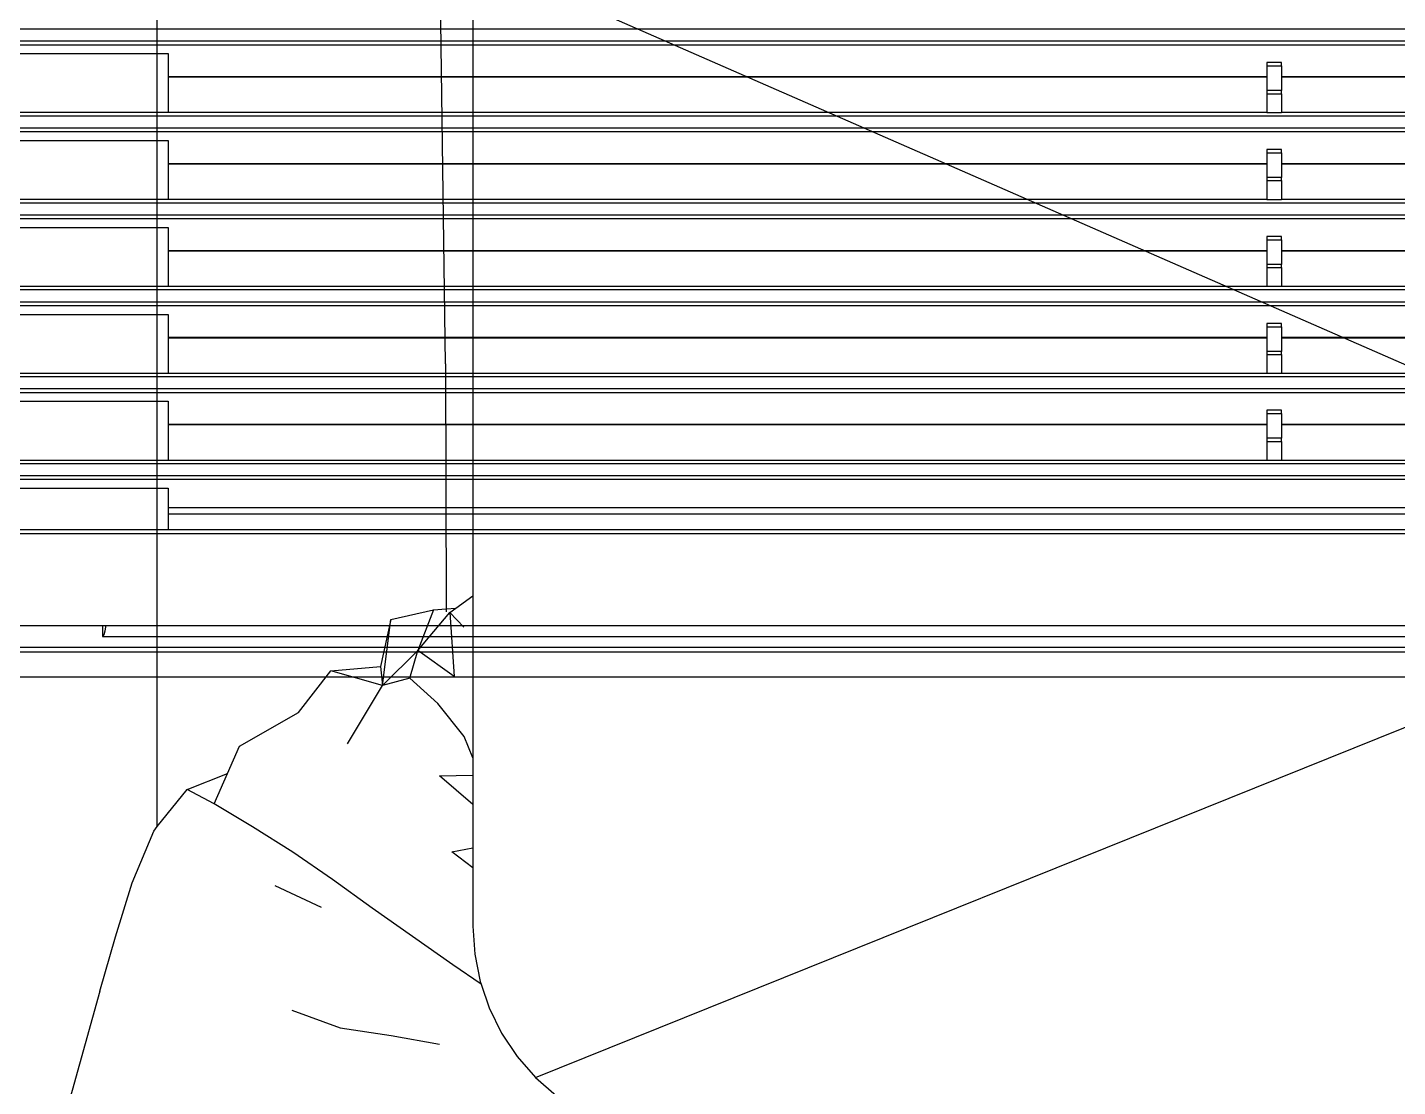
# Model space of a CAD drawing. Header units: millimetres. Extents: x 0 to 460473, y -68369 to 85219.
# Drawn here: x 223387.1 to 223573, y -37677.9 to -37534.2 of the extents above; entities that cross this region are included whole.
import ezdxf

# ---------------------------------------------------------------- set-up
doc = ezdxf.new("R2010")
doc.units = ezdxf.units.MM
doc.header["$LTSCALE"] = 50
doc.layers.add('ha', color=8, linetype='Continuous')

# ---------------------------------------------------------------- blocks, each defined once
blk = doc.blocks.new('FSFSGF')
at = {"color": 1}
blk.add_line((325204.31, 82180.36), (325624.31, 83140.36), dxfattribs=at)
at = {"color": 8}
for p, q in [((325391.4, 82270.86), (325391.4, 83049.86)), ((325394.4, 83049.36), (325394.4, 82271.36)), ((325394.99, 82271.36), (325394.99, 83049.36)), ((325398.4, 83049.36), (325398.4, 82271.36)), ((325310.47, 82276.36), (325310.47, 83044.86)), ((325312.15, 83044.86), (325312.15, 82276.36)), ((325312.61, 82276.36), (325312.61, 83044.86)), ((325322.26, 82276.36), (325322.26, 83044.86)), ((325323.94, 83044.86), (325323.94, 82276.36)), ((325324.4, 82276.36), (325324.4, 83044.86)), ((325334.05, 82276.36), (325334.05, 83044.86)), ((325335.73, 83044.86), (325335.73, 82276.36)), ((325336.19, 82276.36), (325336.19, 83044.86)), ((325345.84, 82276.36), (325345.84, 83044.86)), ((325347.52, 83044.86), (325347.52, 82276.36)), ((325347.98, 82276.36), (325347.98, 83044.86)), ((325357.64, 82276.36), (325357.64, 83044.86)), ((325359.31, 83044.86), (325359.31, 82276.36)), ((325359.77, 82276.36), (325359.77, 83044.86)), ((325369.43, 82276.36), (325369.43, 83044.86)), ((325371.1, 83044.86), (325371.1, 82276.36)), ((325371.56, 82276.36), (325371.56, 83044.86)), ((325378.42, 83044.86), (325378.42, 82276.36)), ((325378.9, 82276.36), (325378.9, 83044.86)), ((325392.9, 82350.36), (325392.9, 83025.86)), ((325375.45, 82963.36), (325375.45, 82359.26)), ((325376.27, 82359.26), (325376.27, 82963.36)), ((325316.97, 82659.36), (325316.97, 82510.36)), ((325317.03, 82659.36), (325317.03, 82510.36)), ((325321.78, 82510.36), (325321.78, 82659.36)), ((325328.76, 82659.36), (325328.76, 82510.36)), ((325328.82, 82659.36), (325328.82, 82510.36)), ((325333.57, 82510.36), (325333.57, 82659.36)), ((325340.55, 82659.36), (325340.55, 82510.36)), ((325340.61, 82659.36), (325340.61, 82510.36)), ((325345.36, 82510.36), (325345.36, 82659.36)), ((325352.34, 82659.36), (325352.34, 82510.36)), ((325352.4, 82659.36), (325352.4, 82510.36)), ((325357.16, 82510.36), (325357.16, 82659.36)), ((325364.13, 82659.36), (325364.13, 82510.36)), ((325364.19, 82659.36), (325364.19, 82510.36)), ((325368.95, 82510.36), (325368.95, 82659.36)), ((325315.04, 82510.36), (325315.04, 82508.36)), ((325315.23, 82510.36), (325315.04, 82510.36)), ((325315.49, 82510.36), (325315.23, 82510.36)), ((325315.49, 82508.36), (325315.49, 82510.36)), ((325315.49, 82510.36), (325318.84, 82510.36)), ((325318.84, 82510.36), (325318.84, 82508.36)), ((325319.08, 82510.36), (325318.84, 82510.36)), ((325319.26, 82510.36), (325319.08, 82510.36)), ((325319.26, 82510.36), (325321.85, 82510.36)), ((325319.26, 82508.36), (325319.26, 82510.36)), ((325321.85, 82510.36), (325321.85, 82508.36)), ((325326.83, 82510.36), (325326.83, 82508.36)), ((325327.02, 82510.36), (325326.83, 82510.36)), ((325327.28, 82510.36), (325327.02, 82510.36)), ((325327.28, 82508.36), (325327.28, 82510.36)), ((325327.28, 82510.36), (325330.63, 82510.36)), ((325330.63, 82510.36), (325330.63, 82508.36)), ((325330.87, 82510.36), (325330.63, 82510.36)), ((325331.05, 82510.36), (325330.87, 82510.36)), ((325331.05, 82510.36), (325333.64, 82510.36)), ((325331.05, 82508.36), (325331.05, 82510.36)), ((325333.64, 82510.36), (325333.64, 82508.36)), ((325338.62, 82510.36), (325338.62, 82508.36)), ((325338.81, 82510.36), (325338.62, 82510.36)), ((325339.07, 82510.36), (325338.81, 82510.36)), ((325339.07, 82508.36), (325339.07, 82510.36)), ((325339.07, 82510.36), (325342.42, 82510.36)), ((325342.42, 82510.36), (325342.42, 82508.36)), ((325342.66, 82510.36), (325342.42, 82510.36)), ((325342.84, 82510.36), (325342.66, 82510.36)), ((325342.84, 82510.36), (325345.43, 82510.36)), ((325342.84, 82508.36), (325342.84, 82510.36)), ((325345.43, 82510.36), (325345.43, 82508.36)), ((325350.41, 82510.36), (325350.41, 82508.36)), ((325350.6, 82510.36), (325350.41, 82510.36)), ((325350.86, 82510.36), (325350.6, 82510.36)), ((325350.86, 82508.36), (325350.86, 82510.36)), ((325350.86, 82510.36), (325354.21, 82510.36)), ((325354.21, 82510.36), (325354.21, 82508.36)), ((325354.46, 82510.36), (325354.21, 82510.36)), ((325354.63, 82510.36), (325354.46, 82510.36)), ((325354.63, 82510.36), (325357.22, 82510.36)), ((325354.63, 82508.36), (325354.63, 82510.36)), ((325357.22, 82510.36), (325357.22, 82508.36)), ((325362.2, 82510.36), (325362.2, 82508.36)), ((325362.39, 82510.36), (325362.2, 82510.36)), ((325362.65, 82510.36), (325362.39, 82510.36)), ((325362.65, 82508.36), (325362.65, 82510.36)), ((325362.65, 82510.36), (325366, 82510.36)), ((325366, 82510.36), (325366, 82508.36)), ((325366.25, 82510.36), (325366, 82510.36)), ((325366.42, 82510.36), (325366.25, 82510.36)), ((325366.42, 82508.36), (325366.42, 82510.36)), ((325366.42, 82510.36), (325369.01, 82510.36)), ((325369.01, 82510.36), (325369.01, 82508.36)), ((325315.04, 82508.36), (325315.23, 82508.36)), ((325315.23, 82508.36), (325315.49, 82508.36)), ((325315.49, 82508.36), (325318.84, 82508.36)), ((325316.97, 82508.36), (325316.97, 82359.26)), ((325317.03, 82508.36), (325317.03, 82359.26)), ((325318.84, 82508.36), (325319.08, 82508.36)), ((325319.08, 82508.36), (325319.26, 82508.36)), ((325319.26, 82508.36), (325321.85, 82508.36)), ((325321.78, 82359.26), (325321.78, 82508.36)), ((325326.83, 82508.36), (325327.02, 82508.36)), ((325327.02, 82508.36), (325327.28, 82508.36)), ((325327.28, 82508.36), (325330.63, 82508.36)), ((325328.76, 82508.36), (325328.76, 82359.26)), ((325328.82, 82508.36), (325328.82, 82359.26)), ((325330.63, 82508.36), (325330.87, 82508.36)), ((325330.87, 82508.36), (325331.05, 82508.36)), ((325331.05, 82508.36), (325333.64, 82508.36)), ((325333.57, 82359.26), (325333.57, 82508.36)), ((325338.62, 82508.36), (325338.81, 82508.36)), ((325338.81, 82508.36), (325339.07, 82508.36)), ((325339.07, 82508.36), (325342.42, 82508.36)), ((325340.55, 82508.36), (325340.55, 82359.26)), ((325340.61, 82508.36), (325340.61, 82359.26)), ((325342.42, 82508.36), (325342.66, 82508.36)), ((325342.66, 82508.36), (325342.84, 82508.36)), ((325342.84, 82508.36), (325345.43, 82508.36)), ((325345.36, 82359.26), (325345.36, 82508.36)), ((325350.41, 82508.36), (325350.6, 82508.36)), ((325350.6, 82508.36), (325350.86, 82508.36)), ((325350.86, 82508.36), (325354.21, 82508.36)), ((325352.34, 82508.36), (325352.34, 82359.26)), ((325352.4, 82508.36), (325352.4, 82359.26)), ((325354.21, 82508.36), (325354.46, 82508.36)), ((325354.46, 82508.36), (325354.63, 82508.36)), ((325354.63, 82508.36), (325357.22, 82508.36)), ((325357.16, 82359.26), (325357.16, 82508.36)), ((325362.2, 82508.36), (325362.39, 82508.36)), ((325362.39, 82508.36), (325362.65, 82508.36)), ((325362.65, 82508.36), (325366, 82508.36)), ((325364.13, 82508.36), (325364.13, 82359.26)), ((325364.19, 82508.36), (325364.19, 82359.26)), ((325366, 82508.36), (325366.25, 82508.36)), ((325366.25, 82508.36), (325366.42, 82508.36)), ((325366.42, 82508.36), (325369.01, 82508.36)), ((325368.95, 82359.26), (325368.95, 82508.36)), ((325313.82, 82276.36), (325313.82, 82359.26)), ((325313.82, 82359.26), (325321.78, 82359.26)), ((325321.78, 82276.36), (325321.78, 82359.26)), ((325325.61, 82276.36), (325325.61, 82359.26)), ((325325.61, 82359.26), (325333.57, 82359.26)), ((325333.57, 82276.36), (325333.57, 82359.26)), ((325337.4, 82276.36), (325337.4, 82359.26)), ((325337.4, 82359.26), (325345.36, 82359.26)), ((325345.36, 82276.36), (325345.36, 82359.26)), ((325349.19, 82276.36), (325349.19, 82359.26)), ((325349.19, 82359.26), (325357.16, 82359.26)), ((325357.16, 82276.36), (325357.16, 82359.26)), ((325360.98, 82276.36), (325360.98, 82359.26)), ((325360.98, 82359.26), (325368.95, 82359.26)), ((325368.95, 82276.36), (325368.95, 82359.26)), ((325372.77, 82276.36), (325372.77, 82359.26)), ((325372.77, 82359.26), (325378.42, 82359.26)), ((325391.62, 82350.81), (325391.4, 82350.83)), ((325391.4, 82350.36), (325392.14, 82350.36)), ((325392.12, 82350.71), (325391.62, 82350.81)), ((325392.6, 82350.57), (325392.12, 82350.71)), ((325392.14, 82350.36), (325392.9, 82350.36)), ((325392.72, 82350.52), (325392.6, 82350.57)), ((325392.83, 82350.46), (325392.72, 82350.52)), ((325392.85, 82350.44), (325392.83, 82350.46)), ((325392.88, 82350.42), (325392.85, 82350.44)), ((325392.89, 82350.4), (325392.88, 82350.42)), ((325392.89, 82350.39), (325392.89, 82350.4)), ((325392.9, 82350.37), (325392.89, 82350.39)), ((325392.9, 82350.36), (325392.9, 82350.37))]:
    blk.add_line(p, q, dxfattribs=at)
blk = doc.blocks.new('12312')
for p, q in [((249029.5, -38154.22), (249029.5, -36780.81)), ((249072.34, -37965.38), (249072.34, -38122.92)), ((249080.83, -38188.24), (249561.59, -37994.73)), ((249068.63, -38091.46), (249067.36, -38001.22)), ((249068.63, -38091.46), (249068.7, -38124.69)), ((249070.01, -38124.6), (249072.34, -38122.92)), ((249072.34, -38122.92), (249072.34, -38144.9)), ((249061.18, -38126.13), (249066.98, -38124.81)), ((249066.98, -38124.81), (249064.85, -38130.32)), ((249066.98, -38124.81), (249068.7, -38124.69)), ((249068.7, -38124.69), (249070.01, -38124.6)), ((249068.7, -38124.69), (249068.7, -38125.11)), ((249069.2, -38125.19), (249070.01, -38124.6)), ((249061.18, -38126.13), (249059.78, -38132.5)), ((249060.06, -38135.06), (249061.18, -38126.13)), ((249064.85, -38130.32), (249069.2, -38125.19)), ((249071.09, -38127.18), (249069.2, -38125.19)), ((249069.2, -38125.19), (249069.79, -38133.84)), ((249060.06, -38135.06), (249064.85, -38130.32)), ((249063.79, -38134.07), (249064.85, -38130.32)), ((249069.79, -38133.84), (249064.85, -38130.32)), ((249048.64, -38138.74), (249053.05, -38133.08)), ((249053.05, -38133.08), (249059.78, -38132.5)), ((249060.06, -38135.06), (249053.05, -38133.08)), ((249059.78, -38132.5), (249060.06, -38135.06)), ((249063.79, -38134.07), (249060.06, -38135.06)), ((249067.55, -38137.51), (249063.79, -38134.07)), ((249055.3, -38143), (249060.06, -38135.06)), ((249071.15, -38141.98), (249067.55, -38137.51)), ((249040.66, -38143.3), (249048.64, -38138.74)), ((249039.01, -38147.04), (249040.66, -38143.3)), ((249072.34, -38144.9), (249071.15, -38141.98)), ((249072.34, -38144.9), (249072.34, -38147.25)), ((249033.54, -38149.18), (249039.01, -38147.04)), ((249037.21, -38151.14), (249039.01, -38147.04)), ((249067.79, -38147.34), (249072.34, -38147.25)), ((249072.34, -38151.21), (249067.79, -38147.34)), ((249072.34, -38147.25), (249072.34, -38151.21)), ((249029.5, -38154.22), (249033.54, -38149.18)), ((249037.21, -38151.14), (249033.54, -38149.18)), ((249042.43, -38154.25), (249037.21, -38151.14)), ((249072.34, -38151.21), (249072.34, -38157.1)), ((249029.01, -38154.83), (249029.5, -38154.22)), ((249047.87, -38157.71), (249042.43, -38154.25)), ((249026.1, -38161.87), (249029.01, -38154.83)), ((249053.29, -38161.4), (249047.87, -38157.71)), ((249069.49, -38157.65), (249072.34, -38157.1)), ((249072.34, -38159.82), (249069.49, -38157.65)), ((249072.34, -38157.1), (249072.34, -38159.82)), ((249072.34, -38159.82), (249072.34, -38167.74)), ((249023.81, -38169.19), (249026.1, -38161.87)), ((249058.65, -38165.28), (249053.29, -38161.4)), ((249045.43, -38162.21), (249051.75, -38165.15)), ((249064.13, -38169.11), (249058.65, -38165.28)), ((249021.68, -38176.55), (249023.81, -38169.19)), ((249069.61, -38172.99), (249064.13, -38169.11)), ((249072.34, -38167.74), (249072.58, -38171.52)), ((249073.45, -38175.62), (249069.61, -38172.99)), ((249072.58, -38171.52), (249073.32, -38175.24)), ((249021.68, -38176.55), (249015.53, -38198.62)), ((249073.32, -38175.24), (249073.45, -38175.62)), ((249073.45, -38175.62), (249074.54, -38178.83)), ((249047.76, -38179.12), (249054.33, -38181.53)), ((249074.54, -38178.83), (249076.22, -38182.24)), ((249054.33, -38181.53), (249061.24, -38182.57)), ((249076.22, -38182.24), (249078.33, -38185.39)), ((249061.24, -38182.57), (249067.79, -38183.72)), ((249078.33, -38185.39), (249080.83, -38188.24)), ((249080.83, -38188.24), (249083.68, -38190.74))]:
    blk.add_line(p, q)

msp = doc.modelspace()

# ---------------------------------------------------------------- block references
at = {"rotation": 270}
msp.add_blockref('FSFSGF', (141046.92220524, 287776.01616617), dxfattribs=at)
at = {"layer": 'ha'}
msp.add_blockref('12312', (-25624.78545841, 511.56126197), dxfattribs=at)

doc.saveas('drawing.dxf')
